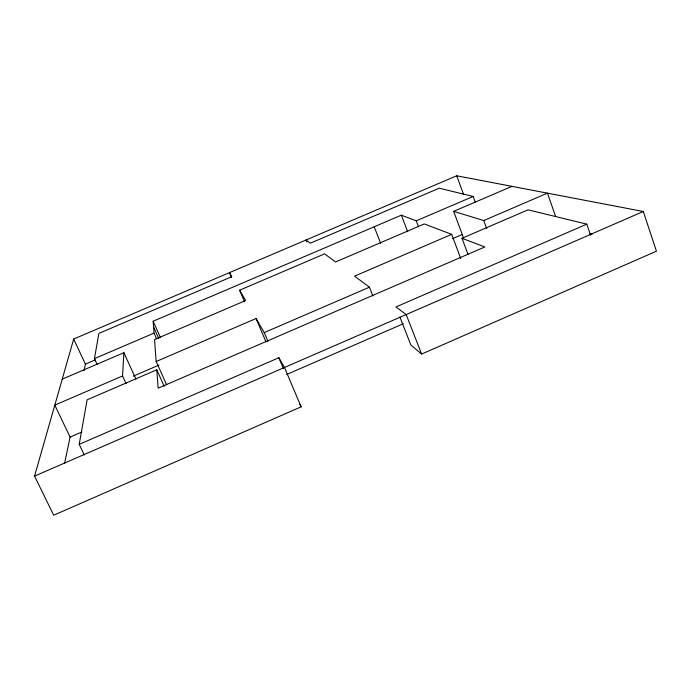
<?xml version="1.0" encoding="UTF-8"?>
<svg xmlns="http://www.w3.org/2000/svg" width="691" height="691" viewBox="0 0 691 691"><rect width="100%" height="100%" fill="white"/><g stroke="black" fill="none" stroke-linecap="round" stroke-linejoin="round"><path stroke-width="1.04" d="M126.108 383.738L122.54 375.973L123.896 352.712L62.233 379.143M84.276 454.989L79.206 444.339L87.109 399.821L156.788 369.797L164.242 386.338M97.068 364.347L94.417 358.646L98.899 333.373L231.779 276.702L229.429 272.651L231.494 277.497M64.548 463.497L70.085 437.101L54.814 405.116L122.54 375.973M84.069 370.471L85.39 364.14L73.687 339.022L456.716 175.782L643.304 211.498L656.45 251.196L421.614 354.06L410.877 344.999L399.873 316.953M79.206 444.339L278.844 357.739L284.493 367.465L301.121 406.835L53.699 515.218L34.55 476.108L73.687 339.022M34.55 476.108L643.304 211.498M286.661 374.496L403.147 323.803M70.085 437.101L81.944 431.97M590.598 235.216L586.789 224.152L395.943 306.942L406.187 314.569L421.614 354.06M166.669 384.835L156.166 361.505L256.067 318.516L264.238 332.587L267.97 341.389M460.742 258.572L451.681 234.353L354.569 276.141L369.417 287.197L372.915 296.024M463.557 237.972L453.659 211.351L483.752 220.559L547.445 193.152L555.59 216.404M133.303 376.137L158.956 365.098M452.519 238.68L462.27 234.482M468.014 254.435L462.003 238.283L528.036 209.831L586.789 224.152M264.238 332.587L369.417 287.197M94.417 358.646L154.041 333.114L153.152 321.229L401.341 215.177L416.224 220.844L473.171 196.469L475.348 202.42M85.39 364.14L95.315 359.89M453.659 211.351L511.962 186.363M244.528 301.742L239.622 290.203L324.615 253.847L335.55 261.984L424.317 223.927L451.681 234.353M473.171 196.469L439.26 188.202L310.311 243.206L306.018 240.01L306.813 241.945M589.95 233.705L592.023 234.249M462.003 238.283L484.814 246.981L158.161 388.169L156.788 369.797M239.622 290.203L245.625 300.533L154.525 339.583L156.166 361.505M299.566 404.054L301.121 406.835M123.896 352.712L135.954 379.134M153.152 321.229L160.511 337.692M153.583 327.007L158.74 338.521M154.041 333.114L156.598 338.832M256.067 318.516L265.983 341.898M278.844 357.739L283.37 368.441M374.202 226.778L380.655 243.31M401.341 215.177L407.69 231.727M416.224 220.844L418.496 226.795M456.716 175.782L463.428 194.016M483.752 220.559L486.706 228.635"/></g></svg>
